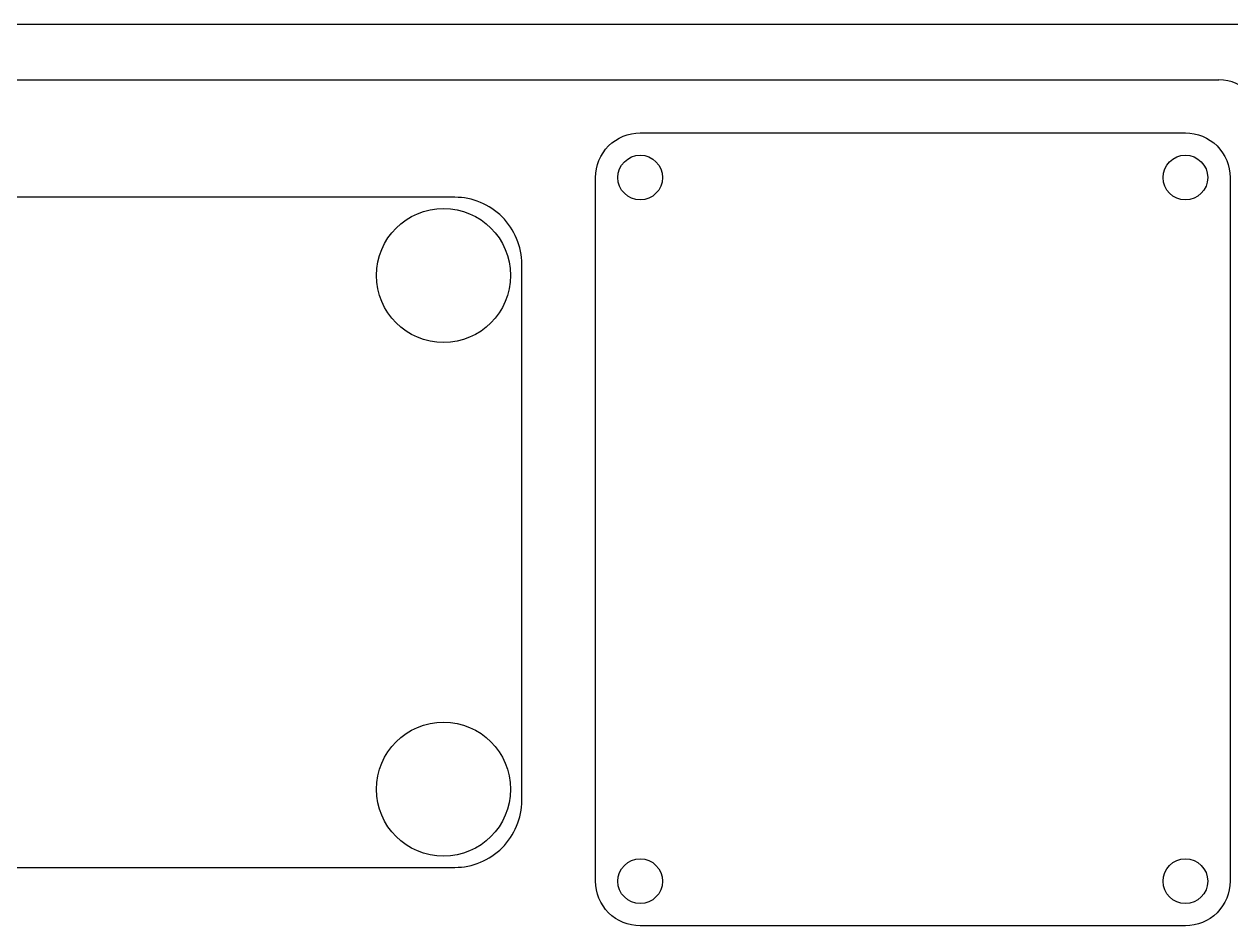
# Model space of a CAD drawing. Header units: millimetres. Extents: x 19 to 252, y 54 to 139.
# Drawn here: x 147.8 to 201.8, y 98.4 to 138.8 of the extents above; entities that cross this region are included whole.
import ezdxf

# ---------------------------------------------------------------- set-up
doc = ezdxf.new("R2010")
doc.units = ezdxf.units.MM
doc.header["$LTSCALE"] = 25.4

msp = doc.modelspace()

# ---------------------------------------------------------------- linework, layer by layer
for p, q in [((33.243, 138.781), (238.238, 138.781)), ((70.245, 136.281), (201.245, 136.281))]:
    msp.add_line(p, q)
for points in [[(175.345, 133.914), (199.745, 133.914, -0.414214), (201.745, 131.914), (201.745, 100.414, -0.414214), (199.745, 98.414), (175.345, 98.414, -0.414214), (173.345, 100.414), (173.345, 131.914, -0.414214)], [(105.045, 104.031, 0.414214), (108.045, 101.031), (167.045, 101.031, 0.414214), (170.045, 104.031), (170.045, 128.031, 0.414214), (167.045, 131.031), (108.045, 131.031, 0.414214), (105.045, 128.031)]]:
    msp.add_lwpolyline(points, format="xyb", close=True)
for centre, radius in [((175.345, 131.914), 1), ((199.745, 131.914), 1), ((166.545, 127.531), 3), ((166.545, 104.531), 3), ((175.345, 100.414), 1), ((199.745, 100.414), 1)]:
    msp.add_circle(centre, radius)
msp.add_arc((201.245, 134.281), 2, 0, 90)

doc.saveas('drawing.dxf')
